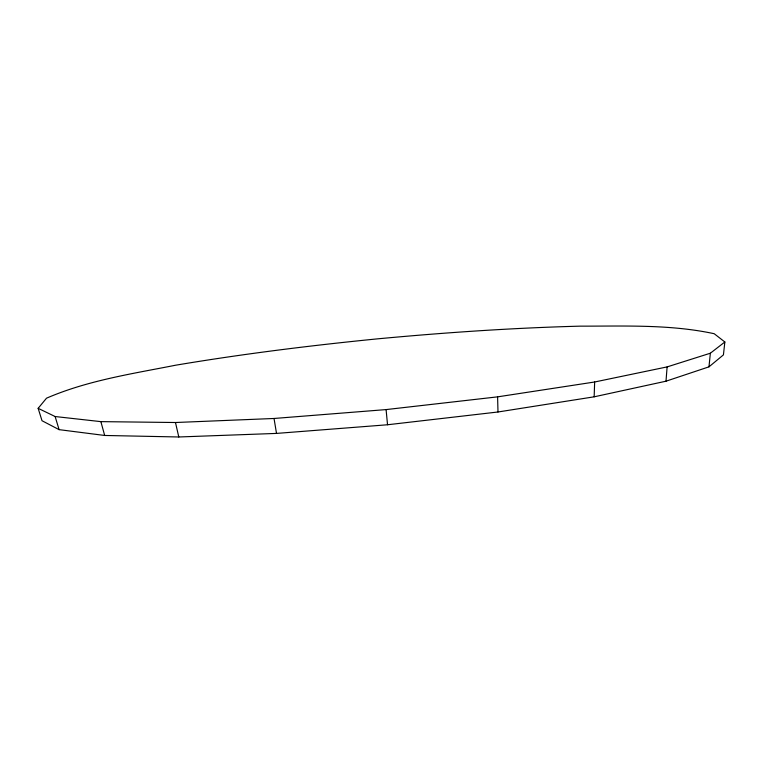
<?xml version="1.0" encoding="UTF-8"?>
<svg xmlns="http://www.w3.org/2000/svg" width="763" height="763" viewBox="0 0 763 763"><rect width="100%" height="100%" fill="white"/><g stroke="black" fill="none" stroke-linecap="round" stroke-linejoin="round"><path stroke-width="1.14" d="M594.158 396.817L594.654 381.996L667.11 366.908L710.363 353.212L724.85 341.986L714.187 333.708C670.248 324.256 625.011 326.221 580.357 326.144C512.498 327.918 444.762 332.573 377.18 338.886C309.711 345.61 242.405 353.984 175.538 365.229C132.018 373.832 87.507 380.441 46.514 398.191L38.15 408.329L42.013 420.728L59.094 429.645L104.674 435.463L178.79 436.98L276.511 433.413L387.537 424.762L497.991 411.991L594.158 396.817L666.004 381.195L708.97 366.841L723.429 354.881L724.85 341.986M666.004 381.195L667.11 366.908M708.97 366.841L710.363 353.212M38.15 408.329L55.127 416.531L100.869 421.634L175.48 422.511L274.031 418.477L386.088 409.588L497.6 396.855L594.654 381.996M55.127 416.531L59.094 429.645M100.869 421.634L104.674 435.463M175.48 422.511L178.79 436.98M274.031 418.477L276.511 433.413M386.088 409.588L387.537 424.762M497.6 396.855L497.991 411.991"/></g></svg>
